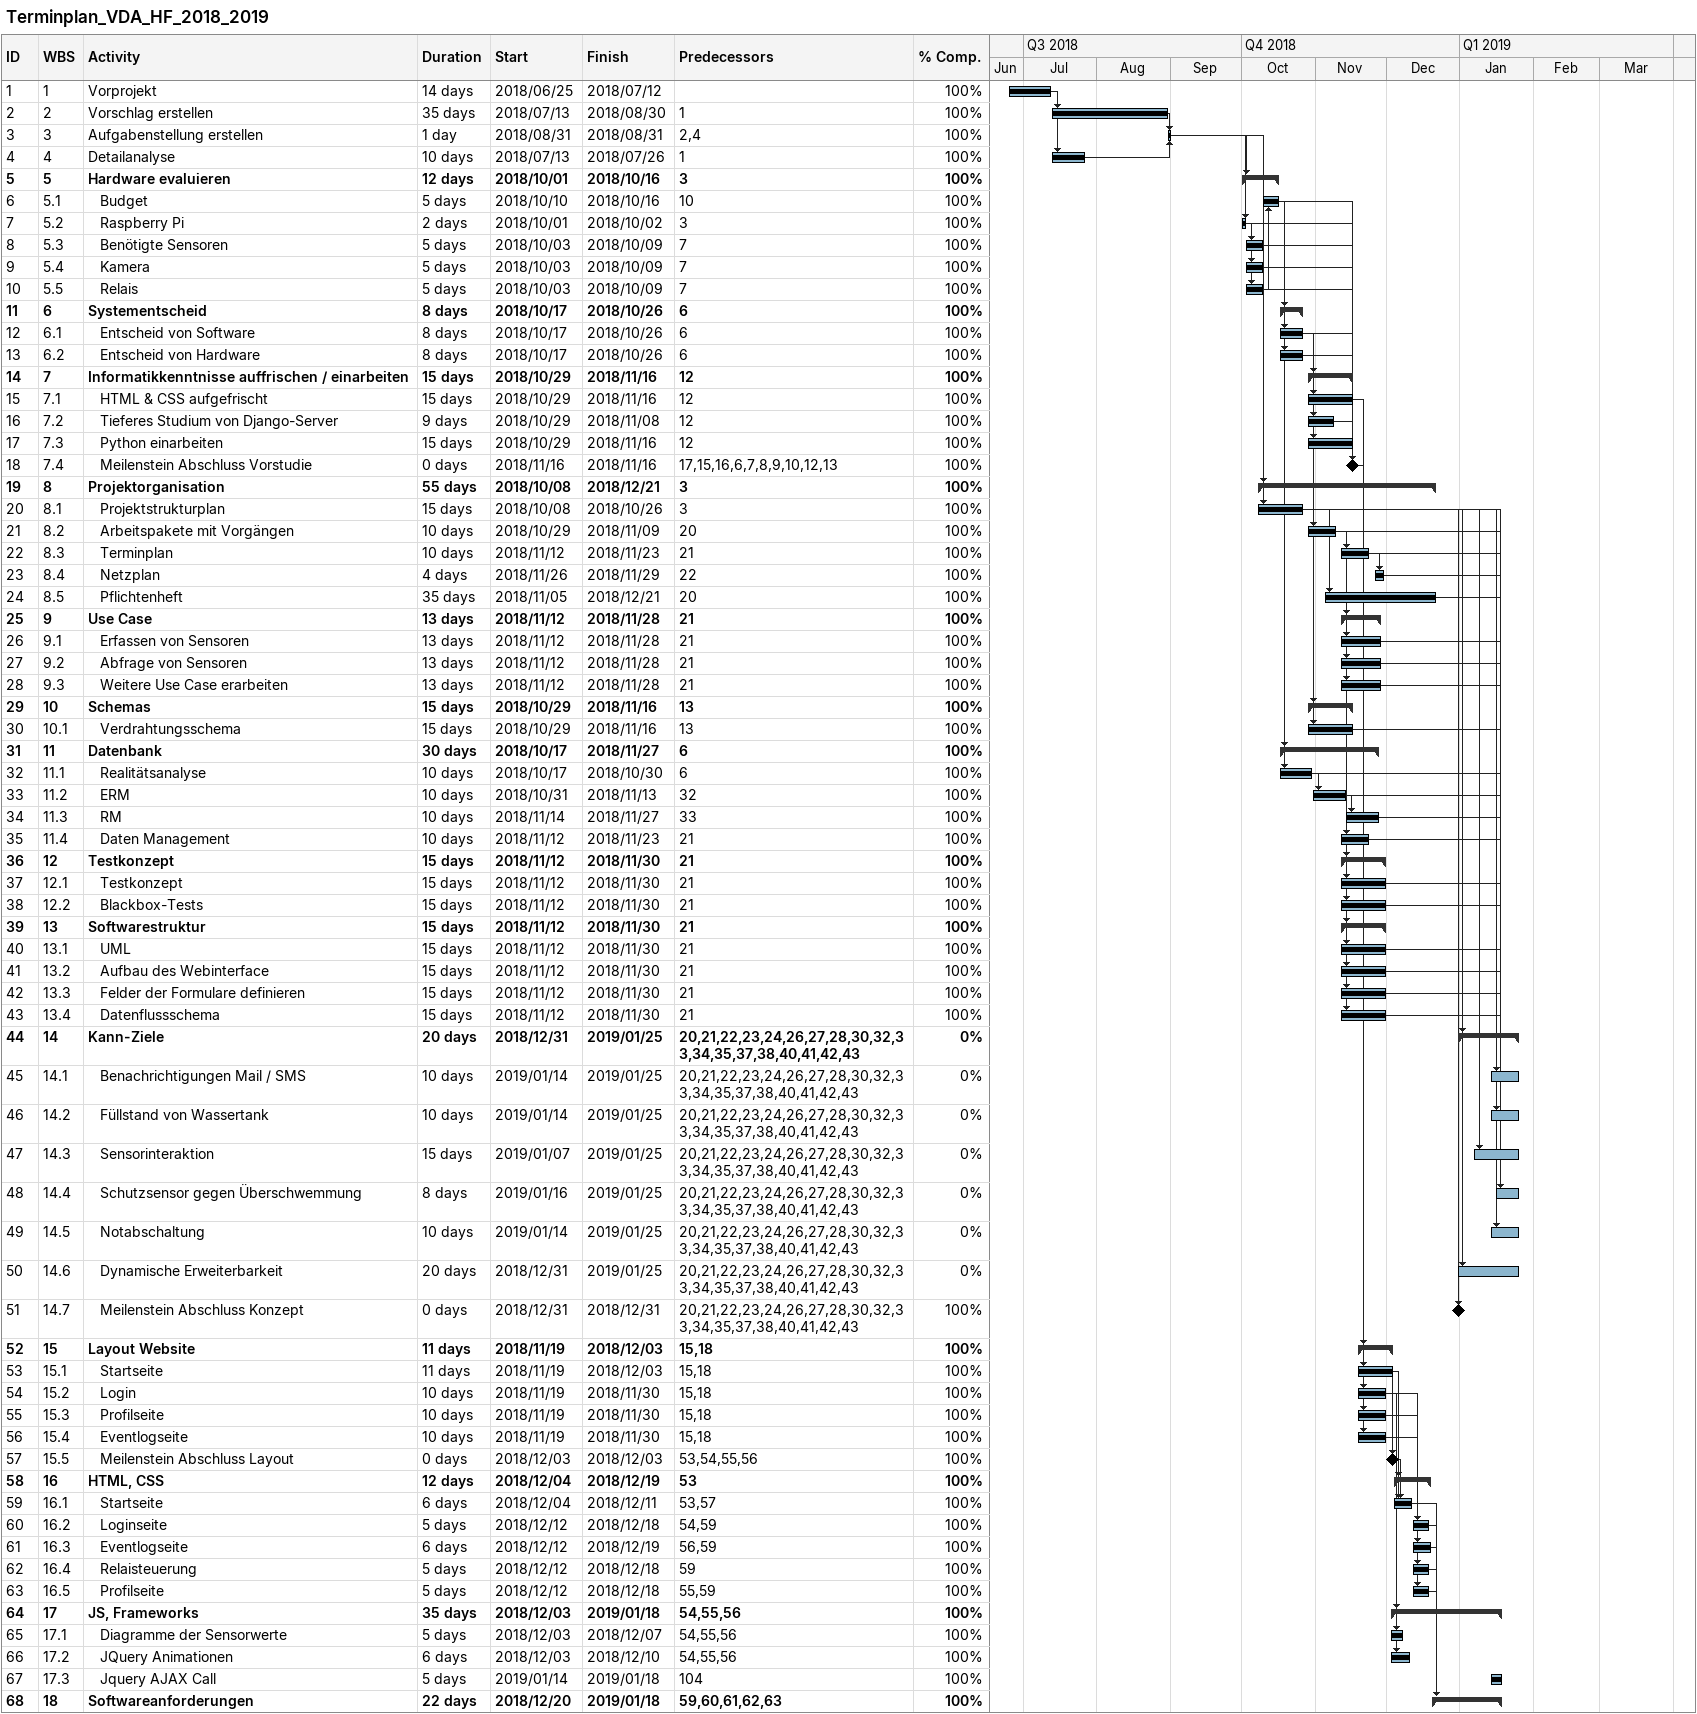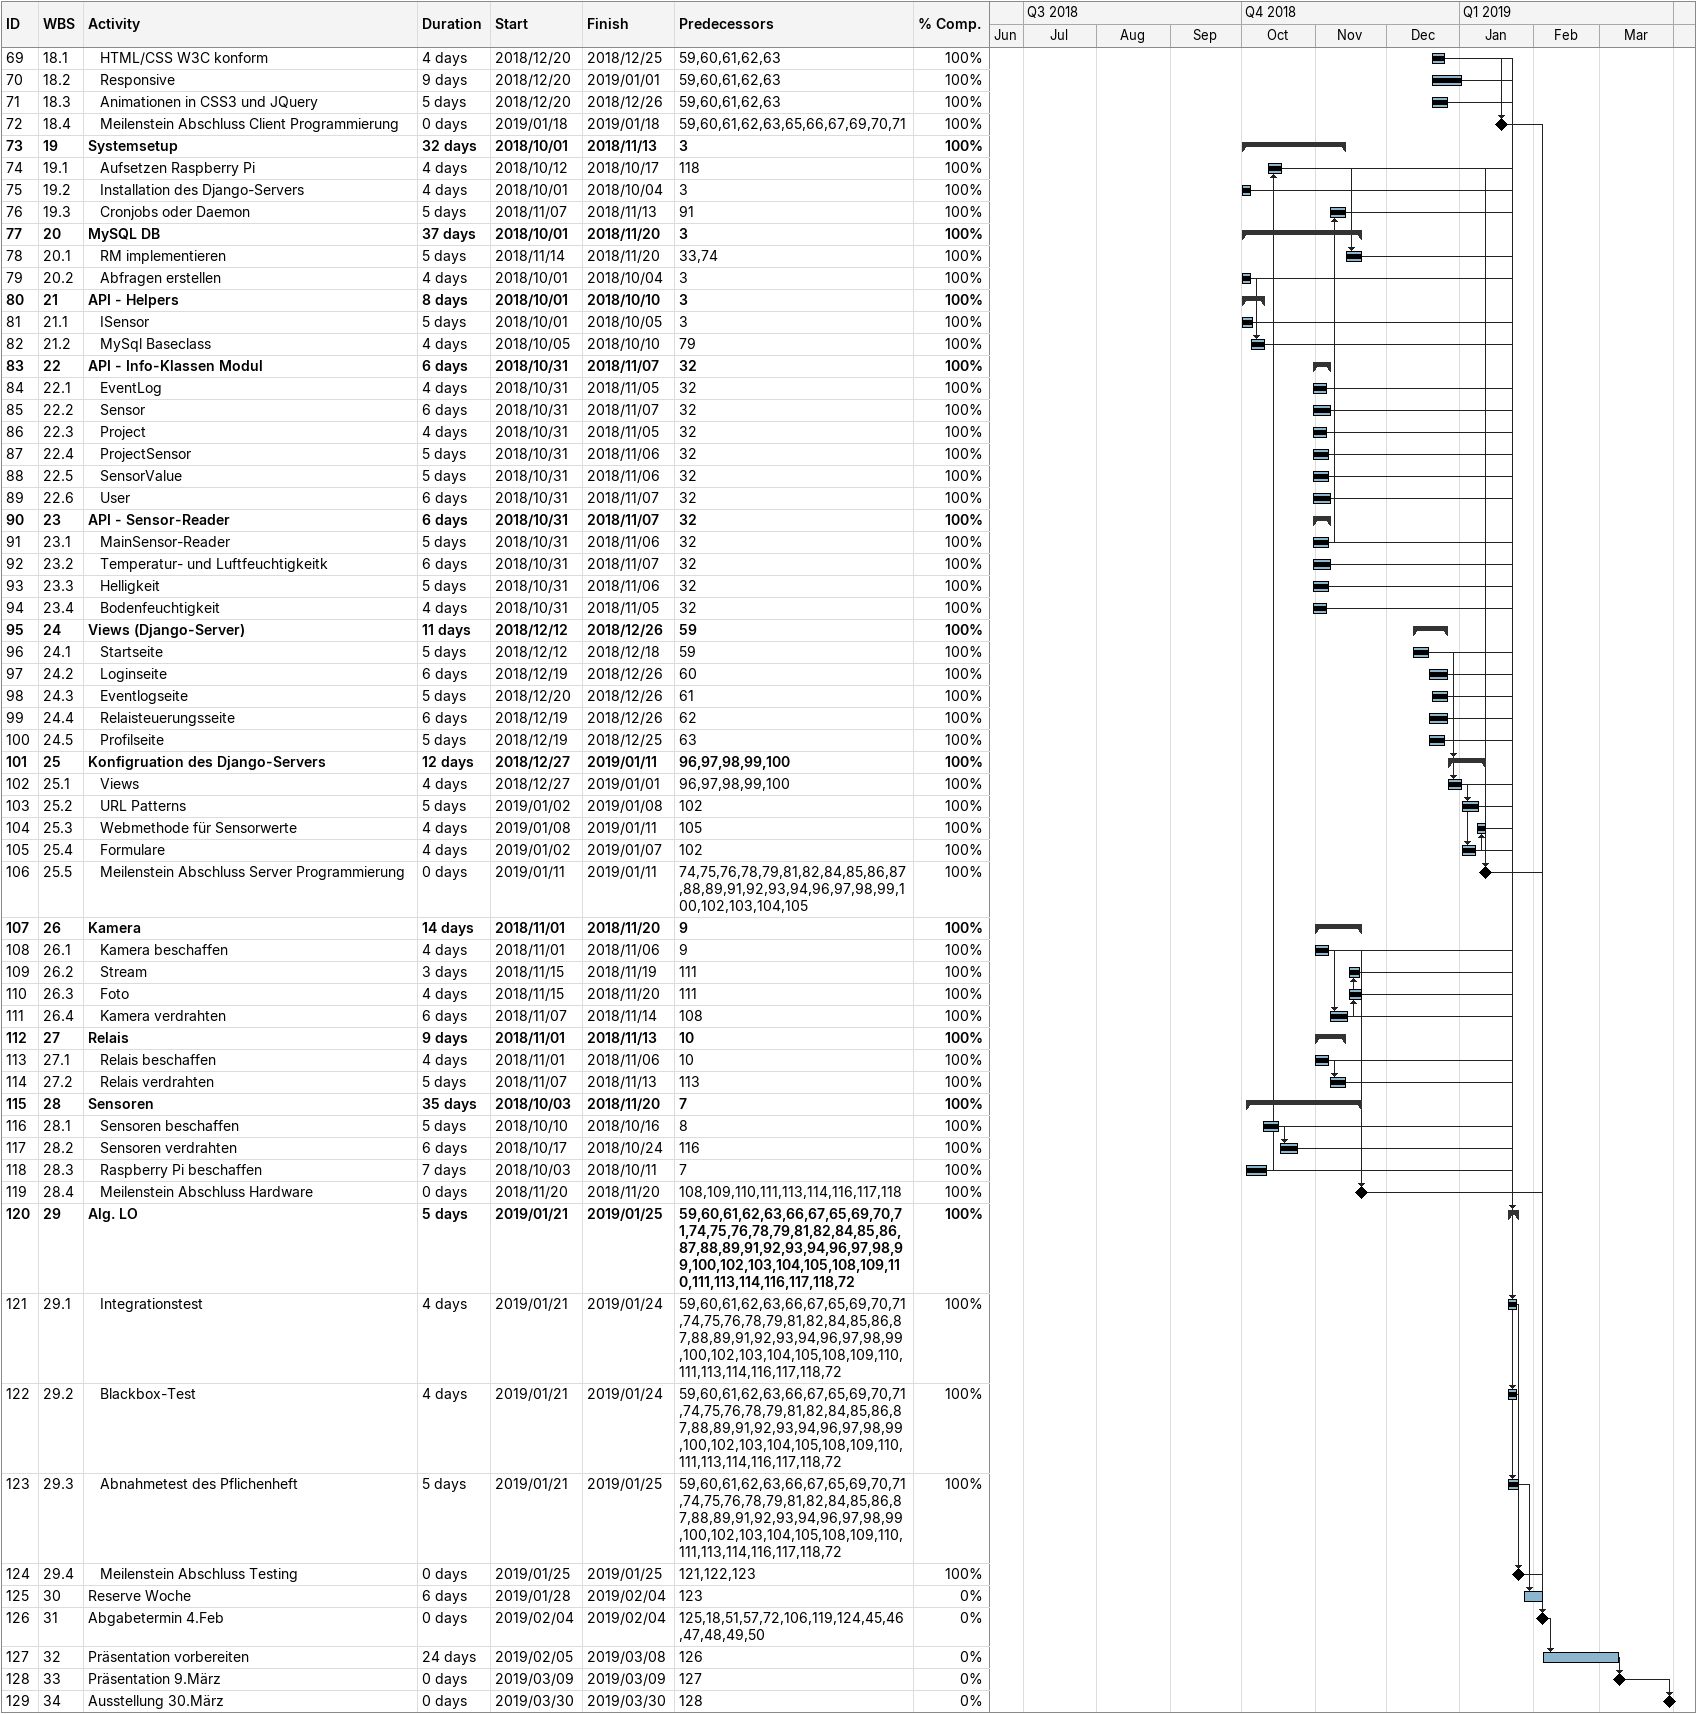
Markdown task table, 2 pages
Terminplan_VDA_HF_2018_2019

| ID | WBS | Task | Duration | Start | Finish | Predecessors | % complete |
|---|---|---|---|---|---|---|---|
| 1 | 1 | Vorprojekt | 14d | 2018-06-25 | 2018-07-12 |  | 100 |
| 2 | 2 | Vorschlag erstellen | 35d | 2018-07-13 | 2018-08-30 | 1 | 100 |
| 3 | 3 | Aufgabenstellung erstellen | 1d | 2018-08-31 | 2018-08-31 | 2, 4 | 100 |
| 4 | 4 | Detailanalyse | 10d | 2018-07-13 | 2018-07-26 | 1 | 100 |
| 5 | 5 | **Hardware evaluieren** | 12d | 2018-10-01 | 2018-10-16 | 3 | 100 |
| 6 | 5.1 | Budget | 5d | 2018-10-10 | 2018-10-16 | 10 | 100 |
| 7 | 5.2 | Raspberry Pi | 2d | 2018-10-01 | 2018-10-02 | 3 | 100 |
| 8 | 5.3 | Benötigte Sensoren | 5d | 2018-10-03 | 2018-10-09 | 7 | 100 |
| 9 | 5.4 | Kamera | 5d | 2018-10-03 | 2018-10-09 | 7 | 100 |
| 10 | 5.5 | Relais | 5d | 2018-10-03 | 2018-10-09 | 7 | 100 |
| 11 | 6 | **Systementscheid** | 8d | 2018-10-17 | 2018-10-26 | 6 | 100 |
| 12 | 6.1 | Entscheid von Software | 8d | 2018-10-17 | 2018-10-26 | 6 | 100 |
| 13 | 6.2 | Entscheid von Hardware | 8d | 2018-10-17 | 2018-10-26 | 6 | 100 |
| 14 | 7 | **Informatikkenntnisse auffrischen / einarbeiten** | 15d | 2018-10-29 | 2018-11-16 | 12 | 100 |
| 15 | 7.1 | HTML & CSS aufgefrischt | 15d | 2018-10-29 | 2018-11-16 | 12 | 100 |
| 16 | 7.2 | Tieferes Studium von Django-Server | 9d | 2018-10-29 | 2018-11-08 | 12 | 100 |
| 17 | 7.3 | Python einarbeiten | 15d | 2018-10-29 | 2018-11-16 | 12 | 100 |
| 18 | 7.4 | Meilenstein Abschluss Vorstudie | 0d | 2018-11-16 | 2018-11-16 | 17, 15, 16, 6, 7, 8, 9, 10, 12, 13 | 100 |
| 19 | 8 | **Projektorganisation** | 55d | 2018-10-08 | 2018-12-21 | 3 | 100 |
| 20 | 8.1 | Projektstrukturplan | 15d | 2018-10-08 | 2018-10-26 | 3 | 100 |
| 21 | 8.2 | Arbeitspakete mit Vorgängen | 10d | 2018-10-29 | 2018-11-09 | 20 | 100 |
| 22 | 8.3 | Terminplan | 10d | 2018-11-12 | 2018-11-23 | 21 | 100 |
| 23 | 8.4 | Netzplan | 4d | 2018-11-26 | 2018-11-29 | 22 | 100 |
| 24 | 8.5 | Pflichtenheft | 35d | 2018-11-05 | 2018-12-21 | 20 | 100 |
| 25 | 9 | **Use Case** | 13d | 2018-11-12 | 2018-11-28 | 21 | 100 |
| 26 | 9.1 | Erfassen von Sensoren | 13d | 2018-11-12 | 2018-11-28 | 21 | 100 |
| 27 | 9.2 | Abfrage von Sensoren | 13d | 2018-11-12 | 2018-11-28 | 21 | 100 |
| 28 | 9.3 | Weitere Use Case erarbeiten | 13d | 2018-11-12 | 2018-11-28 | 21 | 100 |
| 29 | 10 | **Schemas** | 15d | 2018-10-29 | 2018-11-16 | 13 | 100 |
| 30 | 10.1 | Verdrahtungsschema | 15d | 2018-10-29 | 2018-11-16 | 13 | 100 |
| 31 | 11 | **Datenbank** | 30d | 2018-10-17 | 2018-11-27 | 6 | 100 |
| 32 | 11.1 | Realitätsanalyse | 10d | 2018-10-17 | 2018-10-30 | 6 | 100 |
| 33 | 11.2 | ERM | 10d | 2018-10-31 | 2018-11-13 | 32 | 100 |
| 34 | 11.3 | RM | 10d | 2018-11-14 | 2018-11-27 | 33 | 100 |
| 35 | 11.4 | Daten Management | 10d | 2018-11-12 | 2018-11-23 | 21 | 100 |
| 36 | 12 | **Testkonzept** | 15d | 2018-11-12 | 2018-11-30 | 21 | 100 |
| 37 | 12.1 | Testkonzept | 15d | 2018-11-12 | 2018-11-30 | 21 | 100 |
| 38 | 12.2 | Blackbox-Tests | 15d | 2018-11-12 | 2018-11-30 | 21 | 100 |
| 39 | 13 | **Softwarestruktur** | 15d | 2018-11-12 | 2018-11-30 | 21 | 100 |
| 40 | 13.1 | UML | 15d | 2018-11-12 | 2018-11-30 | 21 | 100 |
| 41 | 13.2 | Aufbau des Webinterface | 15d | 2018-11-12 | 2018-11-30 | 21 | 100 |
| 42 | 13.3 | Felder der Formulare definieren | 15d | 2018-11-12 | 2018-11-30 | 21 | 100 |
| 43 | 13.4 | Datenflussschema | 15d | 2018-11-12 | 2018-11-30 | 21 | 100 |
| 44 | 14 | **Kann-Ziele** | 20d | 2018-12-31 | 2019-01-25 | 20, 21, 22, 23, 24, 26, 27, 28, 30, 32, 33, 34, 35, 37, 38, 40, 41, 42, 43 | 0 |
| 45 | 14.1 | Benachrichtigungen Mail / SMS | 10d | 2019-01-14 | 2019-01-25 | 20, 21, 22, 23, 24, 26, 27, 28, 30, 32, 33, 34, 35, 37, 38, 40, 41, 42, 43 | 0 |
| 46 | 14.2 | Füllstand von Wassertank | 10d | 2019-01-14 | 2019-01-25 | 20, 21, 22, 23, 24, 26, 27, 28, 30, 32, 33, 34, 35, 37, 38, 40, 41, 42, 43 | 0 |
| 47 | 14.3 | Sensorinteraktion | 15d | 2019-01-07 | 2019-01-25 | 20, 21, 22, 23, 24, 26, 27, 28, 30, 32, 33, 34, 35, 37, 38, 40, 41, 42, 43 | 0 |
| 48 | 14.4 | Schutzsensor gegen Überschwemmung | 8d | 2019-01-16 | 2019-01-25 | 20, 21, 22, 23, 24, 26, 27, 28, 30, 32, 33, 34, 35, 37, 38, 40, 41, 42, 43 | 0 |
| 49 | 14.5 | Notabschaltung | 10d | 2019-01-14 | 2019-01-25 | 20, 21, 22, 23, 24, 26, 27, 28, 30, 32, 33, 34, 35, 37, 38, 40, 41, 42, 43 | 0 |
| 50 | 14.6 | Dynamische Erweiterbarkeit | 20d | 2018-12-31 | 2019-01-25 | 20, 21, 22, 23, 24, 26, 27, 28, 30, 32, 33, 34, 35, 37, 38, 40, 41, 42, 43 | 0 |
| 51 | 14.7 | Meilenstein Abschluss Konzept | 0d | 2018-12-31 | 2018-12-31 | 20, 21, 22, 23, 24, 26, 27, 28, 30, 32, 33, 34, 35, 37, 38, 40, 41, 42, 43 | 100 |
| 52 | 15 | **Layout Website** | 11d | 2018-11-19 | 2018-12-03 | 15, 18 | 100 |
| 53 | 15.1 | Startseite | 11d | 2018-11-19 | 2018-12-03 | 15, 18 | 100 |
| 54 | 15.2 | Login | 10d | 2018-11-19 | 2018-11-30 | 15, 18 | 100 |
| 55 | 15.3 | Profilseite | 10d | 2018-11-19 | 2018-11-30 | 15, 18 | 100 |
| 56 | 15.4 | Eventlogseite | 10d | 2018-11-19 | 2018-11-30 | 15, 18 | 100 |
| 57 | 15.5 | Meilenstein Abschluss Layout | 0d | 2018-12-03 | 2018-12-03 | 53, 54, 55, 56 | 100 |
| 58 | 16 | **HTML, CSS** | 12d | 2018-12-04 | 2018-12-19 | 53 | 100 |
| 59 | 16.1 | Startseite | 6d | 2018-12-04 | 2018-12-11 | 53, 57 | 100 |
| 60 | 16.2 | Loginseite | 5d | 2018-12-12 | 2018-12-18 | 54, 59 | 100 |
| 61 | 16.3 | Eventlogseite | 6d | 2018-12-12 | 2018-12-19 | 56, 59 | 100 |
| 62 | 16.4 | Relaisteuerung | 5d | 2018-12-12 | 2018-12-18 | 59 | 100 |
| 63 | 16.5 | Profilseite | 5d | 2018-12-12 | 2018-12-18 | 55, 59 | 100 |
| 64 | 17 | **JS, Frameworks** | 35d | 2018-12-03 | 2019-01-18 | 54, 55, 56 | 100 |
| 65 | 17.1 | Diagramme der Sensorwerte | 5d | 2018-12-03 | 2018-12-07 | 54, 55, 56 | 100 |
| 66 | 17.2 | JQuery Animationen | 6d | 2018-12-03 | 2018-12-10 | 54, 55, 56 | 100 |
| 67 | 17.3 | Jquery AJAX Call | 5d | 2019-01-14 | 2019-01-18 | 104 | 100 |
| 68 | 18 | **Softwareanforderungen** | 22d | 2018-12-20 | 2019-01-18 | 59, 60, 61, 62, 63 | 100 |
| 69 | 18.1 | HTML/CSS W3C konform | 4d | 2018-12-20 | 2018-12-25 | 59, 60, 61, 62, 63 | 100 |
| 70 | 18.2 | Responsive | 9d | 2018-12-20 | 2019-01-01 | 59, 60, 61, 62, 63 | 100 |
| 71 | 18.3 | Animationen in CSS3 und JQuery | 5d | 2018-12-20 | 2018-12-26 | 59, 60, 61, 62, 63 | 100 |
| 72 | 18.4 | Meilenstein Abschluss Client Programmierung | 0d | 2019-01-18 | 2019-01-18 | 59, 60, 61, 62, 63, 65, 66, 67, 69, 70, 71 | 100 |
| 73 | 19 | **Systemsetup** | 32d | 2018-10-01 | 2018-11-13 | 3 | 100 |
| 74 | 19.1 | Aufsetzen Raspberry Pi | 4d | 2018-10-12 | 2018-10-17 | 118 | 100 |
| 75 | 19.2 | Installation des Django-Servers | 4d | 2018-10-01 | 2018-10-04 | 3 | 100 |
| 76 | 19.3 | Cronjobs oder Daemon | 5d | 2018-11-07 | 2018-11-13 | 91 | 100 |
| 77 | 20 | **MySQL DB** | 37d | 2018-10-01 | 2018-11-20 | 3 | 100 |
| 78 | 20.1 | RM implementieren | 5d | 2018-11-14 | 2018-11-20 | 33, 74 | 100 |
| 79 | 20.2 | Abfragen erstellen | 4d | 2018-10-01 | 2018-10-04 | 3 | 100 |
| 80 | 21 | **API - Helpers** | 8d | 2018-10-01 | 2018-10-10 | 3 | 100 |
| 81 | 21.1 | ISensor | 5d | 2018-10-01 | 2018-10-05 | 3 | 100 |
| 82 | 21.2 | MySql Baseclass | 4d | 2018-10-05 | 2018-10-10 | 79 | 100 |
| 83 | 22 | **API - Info-Klassen Modul** | 6d | 2018-10-31 | 2018-11-07 | 32 | 100 |
| 84 | 22.1 | EventLog | 4d | 2018-10-31 | 2018-11-05 | 32 | 100 |
| 85 | 22.2 | Sensor | 6d | 2018-10-31 | 2018-11-07 | 32 | 100 |
| 86 | 22.3 | Project | 4d | 2018-10-31 | 2018-11-05 | 32 | 100 |
| 87 | 22.4 | ProjectSensor | 5d | 2018-10-31 | 2018-11-06 | 32 | 100 |
| 88 | 22.5 | SensorValue | 5d | 2018-10-31 | 2018-11-06 | 32 | 100 |
| 89 | 22.6 | User | 6d | 2018-10-31 | 2018-11-07 | 32 | 100 |
| 90 | 23 | **API - Sensor-Reader** | 6d | 2018-10-31 | 2018-11-07 | 32 | 100 |
| 91 | 23.1 | MainSensor-Reader | 5d | 2018-10-31 | 2018-11-06 | 32 | 100 |
| 92 | 23.2 | Temperatur- und Luftfeuchtigkeitk | 6d | 2018-10-31 | 2018-11-07 | 32 | 100 |
| 93 | 23.3 | Helligkeit | 5d | 2018-10-31 | 2018-11-06 | 32 | 100 |
| 94 | 23.4 | Bodenfeuchtigkeit | 4d | 2018-10-31 | 2018-11-05 | 32 | 100 |
| 95 | 24 | **Views (Django-Server)** | 11d | 2018-12-12 | 2018-12-26 | 59 | 100 |
| 96 | 24.1 | Startseite | 5d | 2018-12-12 | 2018-12-18 | 59 | 100 |
| 97 | 24.2 | Loginseite | 6d | 2018-12-19 | 2018-12-26 | 60 | 100 |
| 98 | 24.3 | Eventlogseite | 5d | 2018-12-20 | 2018-12-26 | 61 | 100 |
| 99 | 24.4 | Relaisteuerungsseite | 6d | 2018-12-19 | 2018-12-26 | 62 | 100 |
| 100 | 24.5 | Profilseite | 5d | 2018-12-19 | 2018-12-25 | 63 | 100 |
| 101 | 25 | **Konfigruation des Django-Servers** | 12d | 2018-12-27 | 2019-01-11 | 96, 97, 98, 99, 100 | 100 |
| 102 | 25.1 | Views | 4d | 2018-12-27 | 2019-01-01 | 96, 97, 98, 99, 100 | 100 |
| 103 | 25.2 | URL Patterns | 5d | 2019-01-02 | 2019-01-08 | 102 | 100 |
| 104 | 25.3 | Webmethode für Sensorwerte | 4d | 2019-01-08 | 2019-01-11 | 105 | 100 |
| 105 | 25.4 | Formulare | 4d | 2019-01-02 | 2019-01-07 | 102 | 100 |
| 106 | 25.5 | Meilenstein Abschluss Server Programmierung | 0d | 2019-01-11 | 2019-01-11 | 74, 75, 76, 78, 79, 81, 82, 84, 85, 86, 87, 88, 89, 91, 92, 93, 94, 96, 97, 98, 99, 100, 102, 103, 104, 105 | 100 |
| 107 | 26 | **Kamera** | 14d | 2018-11-01 | 2018-11-20 | 9 | 100 |
| 108 | 26.1 | Kamera beschaffen | 4d | 2018-11-01 | 2018-11-06 | 9 | 100 |
| 109 | 26.2 | Stream | 3d | 2018-11-15 | 2018-11-19 | 111 | 100 |
| 110 | 26.3 | Foto | 4d | 2018-11-15 | 2018-11-20 | 111 | 100 |
| 111 | 26.4 | Kamera verdrahten | 6d | 2018-11-07 | 2018-11-14 | 108 | 100 |
| 112 | 27 | **Relais** | 9d | 2018-11-01 | 2018-11-13 | 10 | 100 |
| 113 | 27.1 | Relais beschaffen | 4d | 2018-11-01 | 2018-11-06 | 10 | 100 |
| 114 | 27.2 | Relais verdrahten | 5d | 2018-11-07 | 2018-11-13 | 113 | 100 |
| 115 | 28 | **Sensoren** | 35d | 2018-10-03 | 2018-11-20 | 7 | 100 |
| 116 | 28.1 | Sensoren beschaffen | 5d | 2018-10-10 | 2018-10-16 | 8 | 100 |
| 117 | 28.2 | Sensoren verdrahten | 6d | 2018-10-17 | 2018-10-24 | 116 | 100 |
| 118 | 28.3 | Raspberry Pi beschaffen | 7d | 2018-10-03 | 2018-10-11 | 7 | 100 |
| 119 | 28.4 | Meilenstein Abschluss Hardware | 0d | 2018-11-20 | 2018-11-20 | 108, 109, 110, 111, 113, 114, 116, 117, 118 | 100 |
| 120 | 29 | **Alg. LO** | 5d | 2019-01-21 | 2019-01-25 | 59, 60, 61, 62, 63, 66, 67, 65, 69, 70, 71, 74, 75, 76, 78, 79, 81, 82, 84, 85, 86, 87, 88, 89, 91, 92, 93, 94, 96, 97, 98, 99, 100, 102, 103, 104, 105, 108, 109, 110, 111, 113, 114, 116, 117, 118, 72 | 100 |
| 121 | 29.1 | Integrationstest | 4d | 2019-01-21 | 2019-01-24 | 59, 60, 61, 62, 63, 66, 67, 65, 69, 70, 71, 74, 75, 76, 78, 79, 81, 82, 84, 85, 86, 87, 88, 89, 91, 92, 93, 94, 96, 97, 98, 99, 100, 102, 103, 104, 105, 108, 109, 110, 111, 113, 114, 116, 117, 118, 72 | 100 |
| 122 | 29.2 | Blackbox-Test | 4d | 2019-01-21 | 2019-01-24 | 59, 60, 61, 62, 63, 66, 67, 65, 69, 70, 71, 74, 75, 76, 78, 79, 81, 82, 84, 85, 86, 87, 88, 89, 91, 92, 93, 94, 96, 97, 98, 99, 100, 102, 103, 104, 105, 108, 109, 110, 111, 113, 114, 116, 117, 118, 72 | 100 |
| 123 | 29.3 | Abnahmetest des Pflichenheft | 5d | 2019-01-21 | 2019-01-25 | 59, 60, 61, 62, 63, 66, 67, 65, 69, 70, 71, 74, 75, 76, 78, 79, 81, 82, 84, 85, 86, 87, 88, 89, 91, 92, 93, 94, 96, 97, 98, 99, 100, 102, 103, 104, 105, 108, 109, 110, 111, 113, 114, 116, 117, 118, 72 | 100 |
| 124 | 29.4 | Meilenstein Abschluss Testing | 0d | 2019-01-25 | 2019-01-25 | 121, 122, 123 | 100 |
| 125 | 30 | Reserve Woche | 6d | 2019-01-28 | 2019-02-04 | 123 | 0 |
| 126 | 31 | Abgabetermin 4.Feb | 0d | 2019-02-04 | 2019-02-04 | 125, 18, 51, 57, 72, 106, 119, 124, 45, 46, 47, 48, 49, 50 | 0 |
| 127 | 32 | Präsentation vorbereiten | 24d | 2019-02-05 | 2019-03-08 | 126 | 0 |
| 128 | 33 | Präsentation 9.März | 0d | 2019-03-09 | 2019-03-09 | 127 | 0 |
| 129 | 34 | Ausstellung 30.März | 0d | 2019-03-30 | 2019-03-30 | 128 | 0 |
